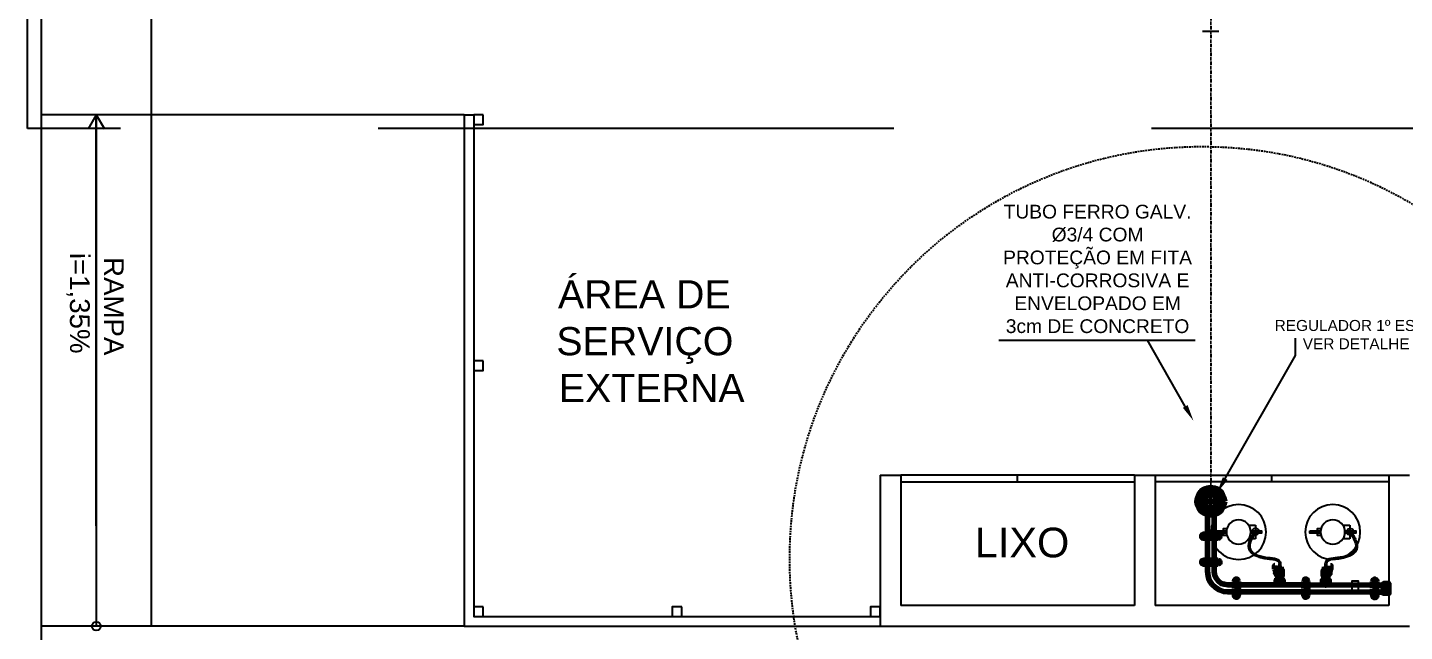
# Model space of a CAD drawing. Header units: millimetres. Extents: x 4161 to 13726, y 828 to 4470.
# Drawn here: x 4911 to 5913, y 2594 to 3033 of the extents above; entities that cross this region are included whole.
import ezdxf

# ---------------------------------------------------------------- set-up
doc = ezdxf.new("R2010")
doc.units = ezdxf.units.MM
doc.header["$LTSCALE"] = 10
for name, pattern in [('DIVIDE2', [0.625, 0.25, -0.125, 0, -0.125, 0, -0.125]), ('HIDDEN2', [0.1875, 0.125, -0.0625]), ('TRACEJADO_G', [0.375, 0.25, -0.125])]:
    doc.linetypes.add(name, pattern=pattern)
for name, color, linetype in [('50-txt_t2', 1, 'Continuous'), ('A-PAREDE', 5, 'Continuous'), ('A-PISOS-CTEL', 2, 'TRACEJADO_G'), ('A-PISOS-NIVEL', 1, 'Continuous'), ('AR-ALV', 2, 'Continuous'), ('AR-PRJ-COB', 251, 'HIDDEN2'), ('ARQ-PIS-VISTA', 8, 'Continuous'), ('ARQ-TXT-1_050', 2, 'Continuous'), ('ARQ-TXT-1_075', 2, 'Continuous'), ('AUX_02', 2, 'Continuous'), ('cabine', 1, 'Continuous'), ('cotas indicativas', 1, 'Continuous'), ('tubulação', 5, 'DIVIDE2')]:
    doc.layers.add(name, color=color, linetype=linetype)
doc.layers.add('P', color=250, linetype='Continuous', lineweight=100)
doc.styles.add('Arial2', font='arial.ttf')
doc.styles.add('ESC-50-A20', font='arial.ttf', dxfattribs={"height": 0.1})
doc.styles.add('T2', font='arial.ttf')

# ---------------------------------------------------------------- blocks, each defined once
blk = doc.blocks.new('B190')
at = {"layer": 'cabine', "color": 252, "ltscale": 5}
for p, q in [((-316, 15), (-316, -15)), ((-207, 15), (-207, -15)), ((246, 99), (146, 99)), ((246, 15), (246, 99)), ((146, -99), (246, -99)), ((246, -99), (246, -15))]:
    blk.add_line(p, q, dxfattribs=at)
for points in [[(-336, -15), (-187, -15), (-187, 15), (-336, 15)], [(187, -15), (336, -15), (336, 15), (187, 15)]]:
    blk.add_lwpolyline(points, close=True, dxfattribs=at)
for points in [[(-170, 49), (-170, 50), (-220, 50), (-220, 15)], [(-220, -15), (-220, -50), (-170, -50), (-170, -49)]]:
    blk.add_lwpolyline(points, dxfattribs=at)
at = {"layer": 'cabine', "color": 5}
for radius in [400, 177]:
    blk.add_circle((0, 0), radius, dxfattribs=at)
blk = doc.blocks.new('A$C3CC64C6F')
for centre in [(91.9, 99.7), (160.9, 99.8)]:
    blk.add_circle(centre, 0.53)
for centre, start, end in [((91.9, 99.7), 136.3946, 111.8985), ((160.9, 99.8), 68.1015, 43.6054)]:
    blk.add_arc(centre, 2.5, start, end)
for points, knots in [([(91.5, 99.4), (91.3, 99.7), (91.1, 100), (90.4, 100.9), (90, 101.5), (89.2, 102.9), (88.8, 103.6), (87.9, 105.4), (87.5, 106.4), (86.9, 108.5), (86.7, 109.6), (86.8, 111.1), (86.9, 111.5), (87.1, 112.4), (87.2, 112.8), (87.8, 113.9), (88.3, 114.6), (89.6, 115.8), (90.3, 116.3), (92, 117.3), (92.9, 117.6), (94.8, 118.3), (95.8, 118.6), (97.7, 119.1), (98.5, 119.2), (100.1, 119.4), (100.9, 119.5), (102.8, 119.7), (103.9, 119.8), (105.7, 120.1), (106.4, 120.3), (107.4, 120.6), (107.8, 120.8), (108.3, 121.2), (108.6, 121.4), (108.8, 121.8), (108.9, 121.9), (109, 122.2), (109, 122.3), (109.2, 123), (109.2, 123.5), (109.2, 124.5), (109.2, 124.9), (109.2, 125.3)], [0, 0, 0, 0, 1.100972, 1.100972, 3.302915, 3.302915, 5.504859, 5.504859, 8.468843, 8.468843, 11.432828, 11.432828, 12.646241, 12.646241, 13.859655, 13.859655, 16.321878, 16.321878, 18.784101, 18.784101, 21.246325, 21.246325, 23.839444, 23.839444, 25.738586, 25.738586, 27.637728, 27.637728, 30.390903, 30.390903, 32.692071, 32.692071, 34.354684, 34.354684, 36.017297, 36.017297, 36.772955, 36.772955, 37.528614, 37.528614, 39.309106, 39.309106, 40.427009, 40.427009, 40.427009, 40.427009]), ([(92.4, 100), (91.8, 100.9), (89.4, 104.2), (85.2, 113.8), (98.1, 119.2), (110.3, 118.6), (110.3, 123.9), (110.3, 125.3)], [0, 0, 0, 0, 3.181369, 12.393404, 25.583687, 36.727616, 40.427009, 40.427009, 40.427009, 40.427009]), ([(160.4, 100.1), (161, 101), (163.3, 104.3), (167.6, 113.9), (154.6, 119.4), (142.5, 118.7), (142.5, 124.1), (142.5, 125.4)], [0, 0, 0, 0, 3.181369, 12.393404, 25.583687, 36.727616, 40.427009, 40.427009, 40.427009, 40.427009]), ([(161.3, 99.5), (161.5, 99.8), (161.7, 100.1), (162.3, 101), (162.8, 101.7), (163.6, 103), (164, 103.8), (164.9, 105.5), (165.3, 106.6), (165.9, 108.7), (166.1, 109.8), (166, 111.3), (165.9, 111.7), (165.7, 112.5), (165.6, 112.9), (165, 114.1), (164.5, 114.7), (163.2, 116), (162.4, 116.5), (160.8, 117.4), (159.9, 117.8), (158, 118.5), (157, 118.8), (155.1, 119.2), (154.3, 119.3), (152.7, 119.6), (151.9, 119.7), (150, 119.9), (148.9, 120), (147.1, 120.2), (146.4, 120.4), (145.4, 120.8), (145, 120.9), (144.5, 121.3), (144.2, 121.6), (144, 121.9), (143.9, 122), (143.8, 122.3), (143.8, 122.5), (143.6, 123.1), (143.6, 123.7), (143.6, 124.6), (143.6, 125), (143.6, 125.4)], [0, 0, 0, 0, 1.100972, 1.100972, 3.302915, 3.302915, 5.504859, 5.504859, 8.468843, 8.468843, 11.432828, 11.432828, 12.646241, 12.646241, 13.859655, 13.859655, 16.321878, 16.321878, 18.784101, 18.784101, 21.246325, 21.246325, 23.839444, 23.839444, 25.738586, 25.738586, 27.637728, 27.637728, 30.390903, 30.390903, 32.692071, 32.692071, 34.354684, 34.354684, 36.017297, 36.017297, 36.772955, 36.772955, 37.528614, 37.528614, 39.309106, 39.309106, 40.427009, 40.427009, 40.427009, 40.427009])]:
    blk.add_open_spline(points, degree=3, knots=knots)
at = {"layer": 'P', "color": 0, "linetype": 'Continuous'}
for points in [[(76.7, 143.5), (72, 143.5), (68.7, 143.2), (65.5, 142.1), (62.9, 140.3), (60.2, 137.9), (58.4, 135), (57.6, 132.1), (57, 128.5), (57, 123.5)], [(82, 143.5), (72, 143.5)], [(76.7, 141.2), (79.6, 141.2), (79.6, 145.9), (79, 147.1), (78.1, 147.6), (77, 147.1), (76.7, 145.9), (76.7, 141.2)], [(76.7, 144.4), (79.6, 144.4)], [(76.7, 140.6), (79.6, 140.6), (79.6, 135.9)], [(76.7, 135.9), (76.7, 140.6)], [(78.4, 145.9), (78.4, 146.5), (78.1, 146.5), (77.6, 146.5), (77.3, 145.9), (77.6, 145.6), (78.1, 145.6), (78.4, 145.6), (78.4, 145.9)], [(78.1, 145.6), (78.4, 145.9), (78.1, 146.5), (77.9, 146.5), (77.3, 145.9), (77.9, 145.6), (78.1, 145.6)], [(78.4, 145.9), (78.1, 146.5), (78.1, 146.5), (77.6, 146.5), (77.6, 145.6), (78.1, 145.6), (78.1, 145.6), (78.4, 145.9)], [(77.9, 145.6), (78.1, 145.6)], [(127.1, 143.5), (79.6, 143.5)], [(127.1, 141.2), (130, 141.2), (130, 145.9), (129.7, 147.1), (128.5, 147.6), (127.6, 147.1), (127.1, 145.9), (127.1, 141.2)], [(127.1, 144.4), (130, 144.4)], [(127.1, 140.6), (130, 140.6), (130, 135.9)], [(127.1, 135.9), (127.1, 140.6)], [(129.1, 145.9), (129.1, 146.5), (128.5, 146.5), (128.5, 146.5), (128.2, 145.9), (128.5, 145.6), (128.5, 145.6), (129.1, 145.6), (129.1, 145.9)], [(129.4, 145.9), (129.1, 146.5), (128.5, 146.5), (128.5, 146.5), (128.2, 145.9), (128.5, 145.6), (128.5, 145.6), (129.1, 145.6), (129.4, 145.9)], [(129.1, 145.6), (129.4, 145.9), (129.1, 146.5), (128.5, 146.5), (128.2, 145.9), (128.5, 145.6), (129.1, 145.6)], [(128.5, 145.6), (128.8, 145.6)], [(177.2, 143.7), (130, 143.5)], [(177.2, 141.3), (180.2, 141.3), (180.2, 146), (179.9, 147.2), (178.7, 147.8), (177.5, 147.2), (177.2, 146), (177.2, 141.3)], [(177.2, 144.6), (180.2, 144.6)], [(177.2, 140.7), (180.2, 140.7), (180.2, 136)], [(177.2, 136), (177.2, 140.7)], [(179, 146), (179, 146.6), (178.7, 146.6), (178.4, 146.6), (178.1, 146), (178.4, 145.7), (178.7, 145.7), (179, 145.7), (179, 146)], [(179, 145.7), (179, 146), (179, 146.6), (178.4, 146.6), (178.1, 146), (178.4, 145.7), (179, 145.7)], [(179, 146), (179, 146.6), (178.7, 146.6), (178.4, 146.6), (178.4, 145.7), (178.7, 145.7), (179, 145.7), (179, 146)], [(178.4, 145.7), (179, 145.7)], [(184.9, 143.7), (180.2, 143.7)], [(188.7, 144.6), (185.2, 144.6), (184.9, 144.3), (184.9, 137.8), (185.2, 137.8), (185.2, 137.5), (188.7, 137.5), (189, 137.8), (189, 144.6), (188.7, 144.6)], [(76.7, 138.5), (72, 138.5), (69.3, 137.9), (67, 137.4), (64.9, 135.6), (63.4, 133.5), (62.3, 131.2), (62, 128.5), (62, 123.5)], [(76.7, 137.4), (79.6, 137.4)], [(76.7, 135.9), (77, 134.7), (78.1, 134.1), (79, 134.7), (79.6, 135.9)], [(78.4, 135.9), (78.4, 135.3), (78.1, 135), (77.6, 135.3), (77.3, 135.9), (77.6, 136.2), (78.4, 136.2), (78.4, 135.9)], [(78.1, 136.2), (78.4, 135.9), (78.1, 135.3), (77.9, 135.3), (77.3, 135.9), (77.9, 136.2), (78.1, 136.2)], [(78.4, 135.9), (78.1, 135.3), (77.6, 135.3), (77.6, 135.9), (78.1, 136.2), (78.1, 135.9), (78.4, 135.9)], [(77.9, 136.2), (78.1, 136.2)], [(127.1, 138.5), (79.6, 138.5)], [(106.8, 130.3), (107.1, 130.3), (107.1, 130.1)], [(106.8, 130.1), (106.8, 130.3)], [(112.1, 138.2), (109.7, 138.5), (107.1, 138.2)], [(107.4, 137.9), (107.1, 138.2)], [(107.4, 136.5), (107.4, 136.5), (107.1, 136.5), (107.1, 136.2)], [(107.1, 136.2), (107.1, 135.3)], [(107.1, 135.3), (107.1, 135), (107.4, 135)], [(107.1, 130.4), (107.4, 130.4)], [(107.1, 128.7), (107.1, 130.4)], [(107.4, 136.5), (107.4, 137.9)], [(112.1, 136.5), (107.4, 136.5)], [(112.1, 135), (107.4, 135)], [(107.4, 130.1), (107.4, 131.2)], [(107.4, 130.1), (107.4, 131.2)], [(107.4, 131.2), (107.4, 131.2)], [(107.4, 130.3), (107.6, 130.3)], [(107.6, 134.1), (108.2, 134.3), (108.8, 134.1)], [(107.6, 133.7), (107.6, 134.1)], [(108.8, 133.7), (108.2, 133.5), (107.6, 133.7)], [(107.6, 132.1), (107.9, 132.1), (107.9, 132.2), (107.9, 132.1)], [(107.6, 132.1), (107.6, 131.8), (107.9, 131.8)], [(111.5, 131.8), (107.6, 131.8)], [(107.6, 130.4), (107.6, 131.8)], [(107.6, 129.4), (107.6, 130.4)], [(107.6, 130.4), (107.6, 130.3), (107.6, 130.3)], [(108.4, 132.1), (107.8, 132.1)], [(108.4, 131.8), (107.8, 131.8)], [(108.2, 132.2), (107.9, 132.2), (108.2, 132.2)], [(107.9, 131.8), (107.9, 132.1)], [(107.9, 132.1), (108.2, 132.1)], [(107.9, 129.9), (107.9, 131.8)], [(108.2, 131.8), (107.9, 131.8)], [(111, 134.7), (108.2, 134.4), (108.1, 134.3), (108.1, 134.3)], [(108.1, 133.5), (108.1, 133.5), (108.2, 133.5)], [(108.1, 132.8), (111.2, 132.8)], [(108.1, 132.2), (108.1, 132.8)], [(108.1, 129.9), (108.1, 131.8)], [(108.2, 134.7), (111, 135)], [(108.2, 135), (108.5, 134.9)], [(108.5, 134.9), (108.2, 134.7)], [(108.2, 134.7), (111, 134.7)], [(108.5, 134.7), (108.2, 134.7), (108.2, 134.4)], [(108.2, 134.7), (108.5, 134.7)], [(108.2, 134.3), (111, 134.3)], [(108.5, 133.1), (108.2, 133.2), (108.2, 133.5)], [(108.2, 133.5), (111, 133.5)], [(108.2, 133.5), (111, 133.2)], [(108.2, 133.2), (111, 133.1)], [(108.5, 132.9), (108.2, 133.1)], [(108.2, 133.1), (108.5, 133.1)], [(108.2, 133.1), (111, 132.9)], [(109.4, 132.8), (108.2, 132.9), (108.5, 132.8)], [(108.2, 132.9), (108.5, 132.9)], [(108.2, 131.8), (108.2, 132.2), (108.2, 132.1)], [(108.2, 132.1), (108.5, 132.1)], [(108.2, 129.9), (108.2, 131.8)], [(108.5, 131.8), (108.2, 131.8)], [(108.4, 129.9), (108.4, 131.8)], [(108.5, 131.8), (108.5, 132.1)], [(108.5, 129.9), (108.5, 131.8)], [(108.5, 129.9), (108.5, 131.8)], [(108.7, 131.8), (108.7, 132.8)], [(108.8, 134.1), (109.6, 134.3), (110.3, 134.1)], [(108.8, 133.7), (108.8, 134.1)], [(110.3, 133.7), (109.6, 133.5), (108.8, 133.7)], [(110.3, 134.1), (111, 134.3), (111.5, 134.1)], [(110.3, 133.7), (110.3, 134.1)], [(111.5, 133.7), (111, 133.5), (110.3, 133.7)], [(110.6, 131.8), (110.6, 132.8)], [(110.7, 135), (111, 135)], [(111, 135), (110.7, 134.9)], [(110.7, 134.9), (111, 134.7)], [(110.7, 133.1), (111, 133.1)], [(111, 132.9), (110.7, 133.1)], [(110.7, 132.8), (111, 132.9)], [(110.7, 131.8), (110.7, 132.1)], [(110.7, 132.1), (111, 132.1)], [(110.7, 130), (110.7, 131.8), (110.7, 130)], [(111, 131.8), (110.7, 131.8)], [(110.9, 134.7), (111, 134.7), (111, 134.4)], [(111, 134.7), (110.9, 134.7)], [(110.9, 133.1), (111, 133.2), (111, 133.5)], [(111, 133.1), (110.9, 133.1)], [(111.5, 132.1), (110.9, 132.1)], [(110.9, 130), (110.9, 131.8)], [(111.5, 131.8), (110.9, 131.8)], [(111.2, 134.3), (111.2, 134.3), (111, 134.4)], [(111, 133.5), (111.2, 133.5), (111.2, 133.5)], [(111, 132.2), (111, 131.8)], [(111, 132.1), (111, 132.2)], [(111.3, 132.2), (111, 132.2)], [(111.3, 132.2), (111, 132.2)], [(111, 132.1), (111.3, 132.1)], [(111, 132.1), (111.3, 132.1)], [(111, 130), (111, 131.8)], [(111.3, 131.8), (111, 131.8)], [(111.2, 132.2), (111.2, 132.8)], [(111.2, 130), (111.2, 131.8)], [(111.5, 132.1), (111.3, 132.1), (111.3, 132.2), (111.3, 132.1)], [(111.3, 131.8), (111.3, 132.1)], [(111.5, 132.1), (111.5, 131.8), (111.3, 131.8)], [(111.3, 130), (111.3, 131.8)], [(111.5, 133.7), (111.5, 134.1)], [(111.5, 128.1), (111.5, 131.8)], [(112.1, 138.2), (112.1, 137.9), (111.8, 137.9), (111.8, 136.5)], [(111.8, 136.5), (111.8, 136.5)], [(112.1, 136.2), (112.1, 136.5), (112.1, 136.5)], [(112.1, 136.2), (112.1, 135.3)], [(112.1, 135), (112.1, 135), (112.1, 135.3)], [(127.1, 137.4), (130, 137.4)], [(127.1, 135.9), (127.6, 134.7), (128.5, 134.1), (129.7, 134.7), (130, 135.9)], [(129.1, 135.9), (129.1, 135.3), (128.5, 135.3), (128.2, 135.9), (128.5, 135.9), (128.5, 136.2), (129.1, 135.9), (129.1, 135.9)], [(129.4, 135.9), (129.1, 135.3), (128.5, 135), (128.5, 135.3), (128.2, 135.9), (128.5, 136.2), (129.1, 136.2), (129.4, 135.9)], [(129.1, 136.2), (129.4, 135.9), (129.1, 135.3), (128.5, 135.3), (128.2, 135.9), (128.5, 136.2), (129.1, 136.2)], [(128.5, 136.2), (128.8, 136.2)], [(177.2, 138.7), (130, 138.5)], [(140.7, 138.4), (143.1, 138.7), (145.7, 138.4)], [(140.7, 138.4), (140.7, 138.1), (141, 138.1), (141, 136.6)], [(140.7, 136.6), (145.4, 136.6)], [(140.7, 136.3), (140.7, 136.6), (140.7, 136.6)], [(140.7, 136.3), (140.7, 135.4)], [(140.7, 135.1), (140.7, 135.1), (140.7, 135.4)], [(140.7, 135.1), (145.4, 135.1)], [(141, 136.6), (141, 136.6)], [(142.5, 134.3), (141.8, 134.4), (141.3, 134.3)], [(141.3, 133.8), (141.3, 134.3)], [(141.3, 133.8), (141.8, 133.7), (142.5, 133.8)], [(141.3, 132.2), (141.5, 132.2), (141.5, 132.4), (141.5, 132.2)], [(141.3, 132.2), (141.3, 131.9), (141.5, 131.9)], [(141.3, 132.2), (141.9, 132.2)], [(141.3, 131.9), (145.1, 131.9)], [(141.3, 131.9), (141.9, 131.9)], [(141.3, 128.2), (141.3, 131.9)], [(141.5, 132.4), (141.8, 132.4)], [(141.5, 132.4), (141.8, 132.4)], [(141.5, 131.9), (141.5, 132.2)], [(141.8, 132.2), (141.5, 132.2)], [(141.8, 132.2), (141.5, 132.2)], [(141.5, 130.1), (141.5, 131.9)], [(141.5, 131.9), (141.8, 131.9)], [(141.6, 134.4), (141.6, 134.4), (141.8, 134.6)], [(141.8, 133.7), (141.6, 133.7), (141.6, 133.7)], [(144.7, 132.9), (141.6, 132.9)], [(141.6, 132.4), (141.6, 132.9)], [(141.6, 130.1), (141.6, 131.9)], [(142.1, 135.1), (141.8, 135.1)], [(144.6, 134.9), (141.8, 135.1)], [(141.8, 135.1), (142.1, 135)], [(142.1, 135), (141.8, 134.9)], [(144.6, 134.9), (141.8, 134.9)], [(141.9, 134.9), (141.8, 134.9), (141.8, 134.6)], [(141.8, 134.9), (141.9, 134.9)], [(141.8, 134.9), (144.6, 134.6), (144.7, 134.4), (144.7, 134.4)], [(144.6, 134.4), (141.8, 134.4)], [(141.9, 133.2), (141.8, 133.4), (141.8, 133.7)], [(144.6, 133.7), (141.8, 133.7)], [(144.6, 133.7), (141.8, 133.4)], [(144.6, 133.4), (141.8, 133.2)], [(142.1, 133.2), (141.8, 133.2)], [(141.8, 133.2), (141.9, 133.2)], [(144.6, 133.2), (141.8, 133.1)], [(141.8, 133.1), (142.1, 133.2)], [(142.1, 132.9), (141.8, 133.1)], [(141.8, 132.4), (141.8, 131.9)], [(141.8, 132.2), (141.8, 132.4)], [(142.1, 132.2), (141.8, 132.2)], [(141.8, 130.1), (141.8, 131.9)], [(141.8, 131.9), (142.1, 131.9)], [(141.9, 130.1), (141.9, 131.9)], [(142.1, 131.9), (142.1, 132.2)], [(142.1, 130.1), (142.1, 131.9), (142.1, 130.1)], [(142.2, 131.9), (142.2, 132.9)], [(144, 134.3), (143.2, 134.4), (142.5, 134.3)], [(142.5, 133.8), (142.5, 134.3)], [(142.5, 133.8), (143.2, 133.7), (144, 133.8)], [(143.4, 132.9), (144.6, 133.1), (144.3, 132.9)], [(145.1, 134.3), (144.6, 134.4), (144, 134.3)], [(144, 133.8), (144, 134.3)], [(144, 133.8), (144.6, 133.7), (145.1, 133.8)], [(144.1, 131.9), (144.1, 132.9)], [(144.6, 135.1), (144.3, 135)], [(144.3, 135), (144.6, 134.9)], [(144.3, 134.9), (144.6, 134.9), (144.6, 134.6)], [(144.6, 134.9), (144.3, 134.9)], [(144.3, 133.2), (144.6, 133.4), (144.6, 133.7)], [(144.3, 133.1), (144.6, 133.2)], [(144.6, 133.2), (144.3, 133.2)], [(144.6, 133.1), (144.3, 133.1)], [(144.3, 131.9), (144.3, 132.2)], [(144.6, 132.2), (144.3, 132.2)], [(144.3, 130), (144.3, 131.9)], [(144.3, 130), (144.3, 131.9)], [(144.3, 131.9), (144.6, 131.9)], [(144.4, 132.2), (145, 132.2)], [(144.4, 130), (144.4, 131.9)], [(144.4, 131.9), (145, 131.9)], [(144.7, 133.7), (144.7, 133.7), (144.6, 133.7)], [(144.6, 131.9), (144.6, 132.4), (144.6, 132.2)], [(144.6, 132.4), (144.8, 132.4), (144.6, 132.4)], [(144.8, 132.2), (144.6, 132.2)], [(144.6, 130), (144.6, 131.9)], [(144.6, 131.9), (144.8, 131.9)], [(144.7, 132.4), (144.7, 132.9)], [(144.7, 130), (144.7, 131.9)], [(145.1, 132.2), (144.8, 132.2), (144.8, 132.4), (144.8, 132.2)], [(144.8, 131.9), (144.8, 132.2)], [(145.1, 132.2), (145.1, 131.9), (144.8, 131.9)], [(144.8, 130), (144.8, 131.9)], [(145.1, 133.8), (145.1, 134.3)], [(145.1, 130.6), (145.1, 131.9)], [(145.1, 129.6), (145.1, 130.6)], [(145.1, 130.6), (145.1, 130.4), (145.1, 130.4)], [(145.4, 130.4), (145.1, 130.4)], [(145.1, 130.3), (145.6, 130.3), (145.6, 129.9)], [(145.1, 130.3), (145.1, 130.3), (145.1, 130.3)], [(145.4, 138.1), (145.7, 138.4)], [(145.4, 136.6), (145.4, 138.1)], [(145.4, 136.6), (145.4, 136.6), (145.7, 136.6), (145.7, 136.3)], [(145.7, 135.4), (145.7, 135.1), (145.4, 135.1)], [(145.4, 130.3), (145.4, 131.3)], [(145.4, 130.3), (145.4, 131.3)], [(145.4, 131.3), (145.4, 131.3)], [(145.7, 130.6), (145.4, 130.6)], [(145.7, 136.3), (145.7, 135.4)], [(145.7, 128.8), (145.7, 130.6)], [(146, 130.4), (145.7, 130.4), (145.7, 130.3)], [(145.7, 129.9), (145.7, 130.3), (146, 130.3)], [(145.7, 129.7), (145.7, 130.3)], [(146, 130.3), (146, 130.4)], [(146, 129.9), (146, 130.3)], [(146, 130.3), (146.2, 130.3), (146.2, 129.9)], [(146.2, 130.3), (146, 130.3)], [(146, 129.7), (146, 130.3)], [(146.2, 130.3), (146.2, 130.3)], [(146.2, 129.9), (146.2, 129.9), (146.2, 130.3)], [(177.2, 137.5), (180.2, 137.5)], [(177.2, 136), (177.5, 134.9), (178.7, 134.3), (179.9, 134.9), (180.2, 136)], [(179, 136), (179, 135.4), (178.7, 135.1), (178.4, 135.4), (178.1, 136), (178.4, 136.3), (179, 136.3), (179, 136)], [(179, 136.3), (179, 136), (179, 135.4), (178.4, 135.4), (178.1, 136), (178.4, 136.3), (179, 136.3)], [(179, 136), (179, 135.4), (178.4, 135.4), (178.4, 136), (178.7, 136.3), (179, 136), (179, 136)], [(178.4, 136.3), (179, 136.3)], [(184.9, 138.7), (180.2, 138.7)], [(59.3, 120.6), (59.3, 123.5), (54.3, 123.5), (53.1, 122.9), (52.9, 122.1), (53.1, 120.9), (54.3, 120.6), (59.3, 120.6)], [(54.3, 122.4), (54, 122.4), (54, 122.1), (54, 121.8), (54.3, 121.5), (54.6, 121.8), (54.6, 122.4), (54.3, 122.4)], [(54.3, 122.4), (54, 122.4), (54, 122.1), (54, 121.5), (54.6, 121.5), (54.9, 122.1), (54.6, 122.4), (54.3, 122.4)], [(54.6, 122.1), (54.3, 122.4), (54, 122.1), (54, 121.8), (54.3, 121.5), (54.6, 121.8), (54.6, 122.1)], [(54.6, 121.8), (54.6, 122.1)], [(55.8, 120.6), (55.8, 123.5)], [(57, 120.6), (57, 104.5)], [(59.6, 120.6), (59.6, 123.5), (64.6, 123.5)], [(64.6, 120.6), (59.6, 120.6)], [(62, 120.6), (62, 104.5)], [(63.1, 120.6), (63.1, 123.5)], [(64.6, 122.4), (65.2, 122.4), (65.2, 121.5), (64.3, 121.5), (64, 122.1), (64.3, 122.4), (64.6, 122.4)], [(64.6, 122.4), (64.9, 122.4), (65.2, 122.1), (64.9, 121.8), (64.6, 121.5), (64.3, 121.8), (64.3, 122.4), (64.6, 122.4)], [(64.3, 122.1), (64.6, 122.4), (65.2, 122.1), (65.2, 121.8), (64.6, 121.5), (64.3, 121.8), (64.3, 122.1)], [(64.3, 121.8), (64.3, 122.1)], [(64.6, 120.6), (65.8, 120.9), (66.1, 122.1), (65.8, 122.9), (64.6, 123.5)], [(105.9, 127.1), (106.2, 127.6), (106.6, 127.8)], [(105.9, 127.1), (105.9, 124.4), (106.2, 124.4)], [(106.2, 127.1), (106.3, 127.5), (106.6, 127.6)], [(106.2, 127.1), (106.2, 124.4)], [(106.8, 130.1), (106.6, 130.1), (106.6, 129.7)], [(106.6, 130.1), (106.6, 130.1)], [(106.6, 129.7), (106.6, 129.7), (106.6, 130.1)], [(106.6, 130.1), (106.8, 130.1)], [(107.1, 129.7), (106.6, 129.7)], [(106.6, 129.7), (106.8, 129.7)], [(106.6, 127.8), (106.8, 127.8)], [(106.6, 127.6), (106.8, 127.6)], [(106.8, 129.7), (106.8, 130.1)], [(107.1, 129.7), (107.1, 130.1), (106.8, 130.1)], [(106.8, 129.6), (106.8, 130.1)], [(106.8, 129.6), (106.8, 129.7)], [(107.1, 129.6), (106.8, 129.6)], [(107.4, 128.2), (107.1, 127.8), (106.8, 127.6)], [(107.1, 128.2), (106.9, 127.9), (106.8, 127.8)], [(107.1, 129.6), (107.1, 130.1)], [(107.1, 129.7), (107.1, 129.6)], [(107.1, 129.3), (107.1, 128.2)], [(107.6, 130.1), (107.2, 130.1), (107.2, 129.7)], [(107.2, 129.7), (107.6, 129.7)], [(107.4, 129.3), (107.4, 129.7)], [(107.4, 129.3), (107.4, 129.7)], [(107.4, 129.6), (107.6, 129.6)], [(107.4, 129.3), (107.4, 129.3)], [(107.4, 129.3), (107.4, 128.2)], [(107.6, 130.1), (107.6, 130.1), (107.6, 130.1)], [(107.6, 129.7), (107.6, 129.7), (107.6, 129.6)], [(107.6, 129.6), (107.6, 129.4)], [(108.5, 128.1), (107.6, 128.1), (107.6, 129.4)], [(111.5, 128.1), (107.6, 128.1)], [(107.6, 128.1), (107.6, 127.8), (107.9, 127.8)], [(108.4, 127.8), (107.8, 127.8)], [(107.9, 128.1), (107.9, 129.9)], [(107.9, 127.8), (107.9, 128.1)], [(108.2, 127.8), (107.9, 127.8)], [(108.1, 128.1), (108.1, 129.9)], [(108.1, 127.1), (108.1, 127.8)], [(111.2, 127.1), (108.1, 127.1)], [(108.2, 128.1), (108.2, 129.9)], [(108.2, 128.1), (108.2, 127.8), (108.5, 127.8)], [(108.4, 128.1), (108.4, 129.9)], [(108.4, 127.1), (111, 127.1)], [(108.5, 128.1), (108.5, 129.9)], [(108.5, 128.1), (108.5, 129.9)], [(108.5, 127.8), (108.5, 128.1)], [(108.5, 125.3), (109.3, 125.3), (109.3, 126.5)], [(108.5, 125.3), (108.5, 126.5)], [(108.5, 126.5), (109.3, 126.5)], [(108.7, 128.1), (108.7, 127.1)], [(109, 127.1), (108.8, 126.9), (109, 126.9), (108.8, 126.8)], [(108.8, 127.1), (110.4, 127.1)], [(110.4, 126.8), (108.8, 126.9)], [(109, 126.8), (108.8, 126.8)], [(108.8, 126.8), (109, 126.8)], [(108.8, 126.8), (108.8, 126.6), (108.8, 126.6)], [(110.4, 126.6), (108.8, 126.8)], [(110.4, 126.8), (108.8, 126.8)], [(110.6, 126.6), (108.8, 126.6)], [(110.3, 127.1), (109, 127.1)], [(110.3, 125.3), (109, 125.3)], [(109.3, 126.5), (110, 126.5)], [(110, 125.3), (109.3, 125.3)], [(110.3, 127.1), (110.3, 126.9), (109.9, 127.1)], [(110.7, 125.3), (110, 125.3), (110, 126.5)], [(110, 126.5), (110.7, 126.5)], [(110.4, 126.8), (110.3, 126.9)], [(110.3, 126.8), (110.4, 126.8)], [(110.4, 126.8), (110.3, 126.8)], [(110.6, 126.6), (110.4, 126.6), (110.4, 126.8)], [(110.6, 128.1), (110.6, 127.1)], [(110.7, 128.1), (110.7, 130), (110.7, 128.1)], [(110.7, 128.1), (110.7, 127.8), (111, 127.8)], [(111.5, 128.1), (110.7, 128.1)], [(110.7, 125.3), (110.7, 126.5)], [(110.9, 128.1), (110.9, 130)], [(111.5, 127.8), (110.9, 127.8)], [(111, 128.1), (111, 130)], [(111, 127.8), (111, 128.1)], [(111.5, 128.1), (111.5, 127.8), (111, 127.8)], [(111.2, 128.1), (111.2, 130)], [(111.2, 127.1), (111.2, 127.8)], [(111.3, 128.1), (111.3, 130)], [(111.3, 127.8), (111.3, 128.1)], [(141.3, 128.2), (145.1, 128.2)], [(141.3, 128.2), (141.3, 127.9), (141.8, 127.9)], [(141.3, 128.2), (142.1, 128.2)], [(141.3, 127.9), (141.9, 127.9)], [(141.5, 128.2), (141.5, 130.1)], [(141.5, 127.9), (141.5, 128.2)], [(141.6, 128.2), (141.6, 130.1)], [(141.6, 127.2), (141.6, 127.9)], [(141.6, 127.2), (144.7, 127.2)], [(141.8, 128.2), (141.8, 130.1)], [(141.8, 127.9), (141.8, 128.2)], [(142.1, 128.2), (142.1, 127.9), (141.8, 127.9)], [(144.4, 127.2), (141.8, 127.2)], [(141.9, 128.2), (141.9, 130.1)], [(142.1, 128.2), (142.1, 130.1), (142.1, 128.2)], [(142.1, 125.4), (142.8, 125.4), (142.8, 126.6)], [(142.1, 125.4), (142.1, 126.6)], [(142.8, 126.6), (142.1, 126.6)], [(142.2, 128.2), (142.2, 127.2)], [(142.2, 126.8), (142.3, 126.8), (142.3, 126.9)], [(142.2, 126.8), (144, 126.8)], [(144, 127.2), (142.3, 127.2)], [(142.3, 126.9), (142.5, 127.1)], [(142.3, 126.9), (144, 127.1)], [(142.5, 126.9), (142.3, 126.9)], [(142.3, 126.9), (142.5, 126.9)], [(142.3, 126.8), (144, 126.9)], [(142.3, 126.9), (144, 126.9)], [(142.5, 127.2), (142.5, 127.1), (142.9, 127.2)], [(142.5, 127.2), (143.8, 127.2)], [(142.5, 125.4), (143.8, 125.4)], [(143.5, 126.6), (142.8, 126.6)], [(142.8, 125.4), (143.5, 125.4)], [(144.3, 125.4), (143.5, 125.4), (143.5, 126.6)], [(144.3, 126.6), (143.5, 126.6)], [(143.8, 127.2), (144, 127.1), (143.8, 127.1), (144, 126.9)], [(143.8, 126.9), (144, 126.9)], [(144, 126.9), (143.8, 126.9)], [(144, 126.9), (144, 126.8), (144, 126.8)], [(144.1, 128.2), (144.1, 127.2)], [(144.3, 128.2), (144.3, 130)], [(144.3, 128.2), (144.3, 130)], [(144.3, 128.2), (145.1, 128.2), (145.1, 129.6)], [(144.3, 127.9), (144.3, 128.2)], [(144.6, 128.2), (144.6, 127.9), (144.3, 127.9)], [(144.3, 125.4), (144.3, 126.6)], [(144.4, 128.2), (144.4, 130)], [(144.4, 127.9), (145, 127.9)], [(144.6, 128.2), (144.6, 130)], [(144.6, 127.9), (144.8, 127.9)], [(144.7, 128.2), (144.7, 130)], [(144.7, 127.2), (144.7, 127.9)], [(144.8, 128.2), (144.8, 130)], [(144.8, 127.9), (144.8, 128.2)], [(145.1, 128.2), (145.1, 127.9), (144.8, 127.9)], [(145.6, 129.9), (145.1, 129.9)], [(145.1, 129.9), (145.1, 129.9), (145.1, 129.7)], [(145.4, 129.7), (145.1, 129.7)], [(145.1, 129.7), (145.1, 129.6)], [(145.4, 129.4), (145.4, 129.9)], [(145.4, 129.4), (145.4, 129.9)], [(145.4, 129.4), (145.4, 129.4)], [(145.4, 129.4), (145.4, 128.4)], [(145.4, 128.4), (145.7, 127.9), (146, 127.8)], [(145.7, 129.9), (146.2, 129.9)], [(145.7, 129.9), (145.7, 129.7)], [(145.7, 129.7), (146, 129.7)], [(145.7, 129.4), (145.7, 128.4)], [(145.7, 128.4), (145.9, 128.1), (146, 127.9)], [(146.2, 129.9), (146, 129.9)], [(146, 129.7), (146, 129.9)], [(146.2, 127.9), (146, 127.9)], [(146.2, 127.8), (146, 127.8)], [(146.9, 127.2), (146.6, 127.8), (146.2, 127.9)], [(146.6, 127.2), (146.5, 127.6), (146.2, 127.8)], [(146.6, 127.2), (146.6, 124.6)], [(146.9, 127.2), (146.9, 124.6), (146.6, 124.6)], [(59.3, 101.5), (59.3, 104.5), (54.3, 104.5), (53.1, 104.2), (52.9, 103), (53.1, 102.1), (54.3, 101.5), (59.3, 101.5)], [(54.3, 103.6), (54, 103.6), (54, 103), (54, 103), (54.3, 102.7), (54.6, 103), (54.6, 103.6), (54.3, 103.6)], [(54.3, 103.6), (54, 103.6), (54, 103), (54.3, 102.7), (54.6, 103), (54.6, 103.6), (54.3, 103.6)], [(54.6, 103.6), (54.3, 103.6), (54, 103.6), (54, 103), (54.3, 102.7), (54.6, 103), (54.6, 103.6)], [(54.6, 103), (54.6, 103.3)], [(55.8, 101.5), (55.8, 104.5)], [(57, 101.5), (57, 87.4)], [(59.6, 101.5), (59.6, 104.5), (64.6, 104.5)], [(64.6, 101.5), (59.6, 101.5)], [(62, 101.5), (62, 87.4)], [(63.1, 101.5), (63.1, 104.5)], [(64.6, 103.6), (65.2, 103.6), (65.2, 103), (64.6, 102.7), (64.3, 103), (64, 103), (64.3, 103.6), (64.6, 103.6)], [(64.6, 103.6), (64.9, 103.6), (65.2, 103), (64.9, 103), (64.6, 102.7), (64.3, 103), (64.3, 103.6), (64.6, 103.6)], [(64.3, 103.6), (64.6, 103.6), (65.2, 103.6), (65.2, 103), (64.6, 102.7), (64.3, 103), (64.3, 103.6)], [(64.3, 103), (64.3, 103.3)], [(64.6, 101.5), (65.8, 102.1), (66.1, 103), (65.8, 104.2), (64.6, 104.5)], [(69.6, 77.7), (69, 80.1), (68.1, 82.4), (66.7, 84.8), (64.6, 86.2), (62.3, 87.1), (59.6, 87.7), (57, 87.1), (54.6, 86.2), (52.3, 84.8), (50.8, 82.4), (49.9, 80.1), (49.3, 77.7), (49.9, 75.1), (50.8, 72.7), (52.3, 70.6), (54.6, 68.9), (57, 68), (59.6, 67.7), (62.3, 68), (64.6, 68.9), (66.7, 70.6), (68.1, 72.7), (69, 75.1), (69.6, 77.7)], [(67.3, 77.7), (66.7, 80.1), (65.8, 82.1), (64, 83.9), (62, 84.8), (59.6, 85.4), (57, 84.8), (54.9, 83.9), (53.1, 82.1), (52.3, 80.1), (51.7, 77.7), (52.3, 75.4), (53.1, 73.3), (54.9, 71.2), (57, 70.4), (59.6, 70.1), (62, 70.4), (64, 71.2), (65.8, 73.3), (66.7, 75.4), (67.3, 77.7)], [(64.6, 77.7), (64, 79.5), (62.9, 80.9), (61.4, 82.1), (59.6, 82.4), (57.6, 82.1), (56.1, 80.9), (54.9, 79.5), (54.6, 77.7), (54.9, 75.6), (56.1, 74.2), (57.6, 73.3), (59.6, 72.7), (61.4, 73.3), (62.9, 74.2), (64, 75.6), (64.6, 77.7)], [(58.4, 79.5), (57.6, 77.7), (58.4, 75.9)], [(58.4, 79.5), (60.5, 79.5)], [(60.5, 75.9), (58.4, 75.9)], [(60.5, 79.5), (61.4, 77.7), (60.5, 75.9)], [(64.3, 76.5), (66.7, 77.7), (64.3, 78.9)], [(64.6, 76.5), (64.6, 78.6)]]:
    blk.add_lwpolyline(points, dxfattribs=at)

msp = doc.modelspace()

# ---------------------------------------------------------------- linework, layer by layer
at = {"color": 251}
for p, q in [((5228.81, 2969.95), (5228.81, 2597.75)), ((5228.81, 2969.95), (5235.81, 2969.95)), ((5235.81, 2969.95), (5235.81, 2604.75)), ((5716.36, 2707.75), (5546.36, 2707.75)), ((5631.36, 2702.75), (5631.36, 2707.75)), ((5731.36, 2707.75), (5901.36, 2707.75)), ((5816.36, 2702.75), (5816.36, 2707.75)), ((5546.36, 2702.75), (5716.36, 2702.75)), ((5901.36, 2702.75), (5731.36, 2702.75)), ((5235.81, 2604.75), (5531.36, 2604.75)), ((5228.81, 2597.75), (5531.36, 2597.75))]:
    msp.add_line(p, q, dxfattribs=at)
at = {"layer": 'A-PAREDE', "color": 251}
for p, q in [((5716.36, 2612.75), (5546.36, 2612.75)), ((5901.36, 2612.75), (5731.36, 2612.75)), ((5531.36, 2597.75), (5916.36, 2597.75))]:
    msp.add_line(p, q, dxfattribs=at)
at = {"layer": 'A-PISOS-CTEL', "color": 251, "linetype": 'TRACEJADO_G', "ltscale": 150}
msp.add_lwpolyline([(4911.35, 3769.95), (6666.35, 3769.95), (6666.36, 2959.95), (4911.36, 2959.95)], close=True, dxfattribs=at)
at = {"layer": 'A-PISOS-NIVEL', "color": 251}
for p, q in [((4921.35, 3524.98), (4921.36, 2447.75)), ((5001.36, 3049.95), (5001.36, 2597.75)), ((5001.36, 2969.95), (4921.36, 2969.95)), ((4961.36, 2969.95), (4961.36, 2597.75)), ((5228.81, 2969.95), (5001.36, 2969.95)), ((5228.81, 2597.75), (4921.36, 2597.75))]:
    msp.add_line(p, q, dxfattribs=at)
for points in [[(5242.81, 2969.95), (5235.81, 2969.95), (5235.81, 2962.95), (5242.81, 2962.95), (5242.81, 2969.95)], [(5242.81, 2790.85), (5235.81, 2790.85), (5235.81, 2783.85), (5242.81, 2783.85), (5242.81, 2790.85)], [(5242.81, 2611.75), (5235.81, 2611.75), (5235.81, 2604.75), (5242.81, 2604.75), (5242.81, 2611.75)], [(5387.08, 2611.75), (5380.08, 2611.75), (5380.08, 2604.75), (5387.08, 2604.75), (5387.08, 2611.75)], [(5531.36, 2611.75), (5524.36, 2611.75), (5524.36, 2604.75), (5531.36, 2604.75), (5531.36, 2611.75)]]:
    msp.add_lwpolyline(points, dxfattribs=at)
at = {"layer": 'AR-ALV', "color": 251}
for p, q in [((5531.36, 2707.75), (5531.36, 2597.75)), ((5531.36, 2707.75), (5546.36, 2707.75)), ((5546.36, 2707.75), (5546.36, 2612.75)), ((5716.36, 2707.75), (5731.36, 2707.75)), ((5716.36, 2707.75), (5716.36, 2612.75)), ((5731.36, 2707.75), (5731.36, 2612.75)), ((5901.36, 2707.75), (5901.36, 2612.75)), ((5901.36, 2707.75), (5916.36, 2707.75))]:
    msp.add_line(p, q, dxfattribs=at)
at = {"layer": 'ARQ-PIS-VISTA', "color": 251}
for points in [[(4961.36, 2670.66), (4961.36, 2969.95), (4955.48, 2959.62)], [(4961.36, 2670.66), (4961.36, 2969.95), (4967.23, 2959.62)]]:
    msp.add_lwpolyline(points, dxfattribs=at)
msp.add_circle((4961.36, 2597.75), 3.21, dxfattribs=at)
at = {"layer": 'AUX_02'}
msp.add_line((5765.89, 3030.82), (5777.66, 3030.82), dxfattribs=at)
at = {"layer": 'cabine', "color": 252, "ltscale": 5}
msp.add_lwpolyline([(5874.44, 2621.94), (5879.41, 2621.94), (5879.41, 2630.6), (5874.44, 2630.6)], close=True, dxfattribs=at)
at = {"layer": 'cotas indicativas', "linetype": 'ByBlock', "lineweight": -2}
msp.add_line((5617.67, 2805.84), (5760.49, 2805.84), dxfattribs=at)
msp.add_lwpolyline([(5753.29, 2757.68), (5725.82, 2805.84)], dxfattribs=at)
at = {"layer": 'cotas indicativas'}
for points in [[(5751.56, 2756.69), (5759.24, 2747.26), (5755.03, 2758.67)], [(5784.09, 2704.19), (5776.4, 2694.76), (5780.61, 2706.17)]]:
    msp.add_solid(points, dxfattribs=at)
at = {"layer": 'tubulação'}
msp.add_line((5771.83, 3040.97), (5771.83, 2686.52), dxfattribs=at)

# ---------------------------------------------------------------- block references
at = {"layer": 'AUX_02', "xscale": -1, "rotation": 180}
msp.add_blockref('A$C3CC64C6F', (5712.37, 2766.28), dxfattribs=at)
at = {"layer": 'cabine', "linetype": 'Continuous', "xscale": -0.05, "yscale": 0.05, "zscale": 0.05, "rotation": 180}
for p in [(5792.07, 2666.28), (5860.6, 2666.28)]:
    msp.add_blockref('B190', p, dxfattribs=at)

# ---------------------------------------------------------------- texts
at = {"layer": '50-txt_t2', "insert": (5689.53, 2904.44), "char_height": 10, "width": 140.3496, "attachment_point": 2, "style": 'T2'}
msp.add_mtext('TUBO FERRO GALV. Ø3/4 COM PROTEÇÃO EM FITA ANTI-CORROSIVA E ENVELOPADO EM 3cm DE CONCRETO', dxfattribs=at)
at = {"layer": 'ARQ-TXT-1_050', "color": 251, "insert": (5295.94, 2849.54), "char_height": 20.48, "attachment_point": 1, "rotation": 0.00008, "style": 'ESC-50-A20'}
msp.add_mtext_dynamic_manual_height_columns('\\pi1.1607;ÁREA DE SERVIÇO \\P\\pi1.8014;EXTERNA       ', width=167.1491, gutter_width=1, heights=[0], dxfattribs=at)
at = {"layer": 'ARQ-TXT-1_075', "color": 251, "char_height": 14.4, "attachment_point": 1, "rotation": 270.09124, "style": 'ESC-50-A20'}
for s, insert in [('i=1,35%', (4956.54, 2869.43)), ('\\pi-33.422;RAMPA', (4981.3, 2832.96))]:
    msp.add_mtext_dynamic_manual_height_columns(s, width=3.1431, gutter_width=0.5, heights=[0], dxfattribs=dict(at, insert=insert))
at = {"layer": 'ARQ-TXT-1_075', "color": 251}
note = msp.add_mtext_dynamic_manual_height_columns('\\pi26.215;{\\fVerdana|b0|i0|c0|p34;      \\fArial|b0|i0|c0|p34;\\H1.5x; LIXO\\P\\pi85;}', width=170, gutter_width=0, heights=[32.57, 0], dxfattribs=dict(at, insert=(5527.96, 2669.44), char_height=14.4, attachment_point=1, rotation=0.00008, style='ESC-50-A20'))
for column, words in zip(note.columns.linked_columns, ['\\pi59.849;{\\H1.5x;      }']):
    column.text = words
at = {"layer": 'cotas indicativas', "insert": (5886.83, 2820.6), "char_height": 8, "width": 136.5602, "attachment_point": 2, "style": 'Arial2', "bg_fill": 2}
msp.add_mtext('REGULADOR 1º ESTAGIO\\PVER DETALHE "A"', dxfattribs=at)

# ---------------------------------------------------------------- next in the draw order: linework, layer by layer
at = {"layer": 'AR-PRJ-COB'}
msp.add_circle((5765.65, 2646.8), 300, dxfattribs=at)
at = {"layer": 'cotas indicativas', "linetype": 'ByBlock', "lineweight": -2}
msp.add_line((5833.43, 2794.72), (5833.43, 2807.41), dxfattribs=at)
msp.add_lwpolyline([(5782.35, 2705.18), (5833.43, 2794.72)], dxfattribs=at)

doc.saveas('drawing.dxf')
